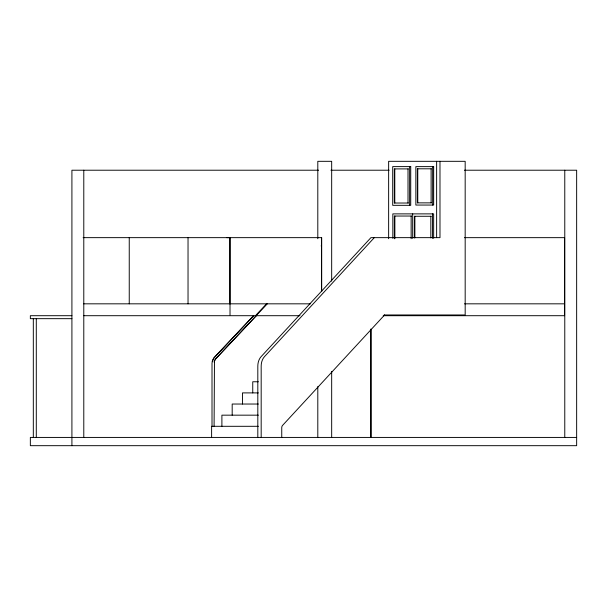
<?xml version="1.0" encoding="UTF-8"?>
<svg xmlns="http://www.w3.org/2000/svg" width="607" height="607" viewBox="0 0 607 607"><rect width="100%" height="100%" fill="white"/><g stroke="black" fill="none" stroke-linecap="round" stroke-linejoin="round"><path stroke-width="0.91" d="M321.414 246.404L321.414 245.107M212.275 361.696L214.059 357.872L253.696 315.746M214.043 361.992L215.394 359.048L256.313 315.564M321.369 246.45L321.369 245.152M374.299 237.648L264.462 356.673A11.874 8.392 -90 0 0 261.177 366.104L261.177 437.435M384.58 314.972L282.566 425.408A2.967 2.102 -90 0 0 281.747 427.768L281.747 437.435M253.589 315.64L213.945 357.773L212.503 360.224L212.01 363.161L212.01 426.304M256.108 314.965L266.587 303.826M256.822 314.965L267.3 303.826M256.42 315.663L215.5 359.147L214.476 360.884L214.089 426.304M431.494 168.799L417.396 168.799L417.396 202.867L431.494 202.867M408.473 168.898L394.33 168.898L394.33 203.026L408.473 203.026M318.599 170.218L71.914 170.218L71.914 445.682M330.914 170.218L389.148 170.218M464.408 170.218L576.65 170.218L576.65 445.682L30.35 445.682L30.35 437.427L576.65 437.427M411.652 216.039L394.368 216.039L394.368 238.71M431.334 216.274L414.376 216.274L414.376 237.876M83.121 237.648L321.695 237.648L321.695 291.542M464.507 237.656L564.601 237.656L564.601 315.701L383.229 315.701M226.661 237.648L229.916 237.648L229.916 303.826M83.69 303.826L310.45 303.826M464.507 303.826L564.601 303.826M384.11 314.972L465.182 314.972L465.174 161.318L388.639 161.318L388.639 238.71M71.914 315.701L30.35 315.701L30.35 318.667L71.914 318.667M83.789 315.701L299.979 315.701M258.362 381.765L252.747 381.765L252.747 392.896M258.362 392.896L242.466 392.896L242.466 404.034M258.362 404.034L232.185 404.034L232.185 415.165M258.37 415.165L221.896 415.165L221.896 426.304M258.37 426.304L211.615 426.304L211.615 437.435M370.9 328.979L370.938 437.435L370.938 329.411M564.776 170.218L564.776 437.427M439.992 161.318L439.992 237.648L370.938 237.648L261.101 356.673A11.874 8.392 90 0 0 257.816 366.104L257.816 437.435M436.63 161.318L436.63 237.648M433.656 238.323L433.656 213.876L392.835 213.876L392.835 238.323M432.654 166.621L432.654 205.052M432.525 213.876L432.525 238.323M431.114 168.799L431.114 202.867M430.826 216.274L430.826 237.876M417.775 168.799L417.775 202.867M414.877 216.274L414.877 237.876M412.677 213.876L412.677 238.323M411.144 216.039L411.144 238.71M409.634 166.606L409.634 205.325M408.01 168.898L408.01 203.026M394.793 168.898L394.793 203.026M394.869 216.039L394.869 238.71M331.672 281.178L331.672 161.318L317.802 161.318L317.802 238.71M331.672 371.408L331.672 437.435M321.528 237.648L321.528 291.542M317.802 386.568L317.802 437.435M230.023 237.648L230.023 314.965M188.033 237.648L188.033 303.826M129.245 237.648L129.245 303.826M83.789 170.218L83.789 437.427M36.291 318.667L36.291 437.427M33.317 318.667L33.317 437.427M410.727 166.606L392.706 166.606L392.706 205.325L410.727 205.325L410.727 166.606M433.664 166.621L415.856 166.621L415.856 205.052L433.664 205.052L433.664 166.621"/></g></svg>
